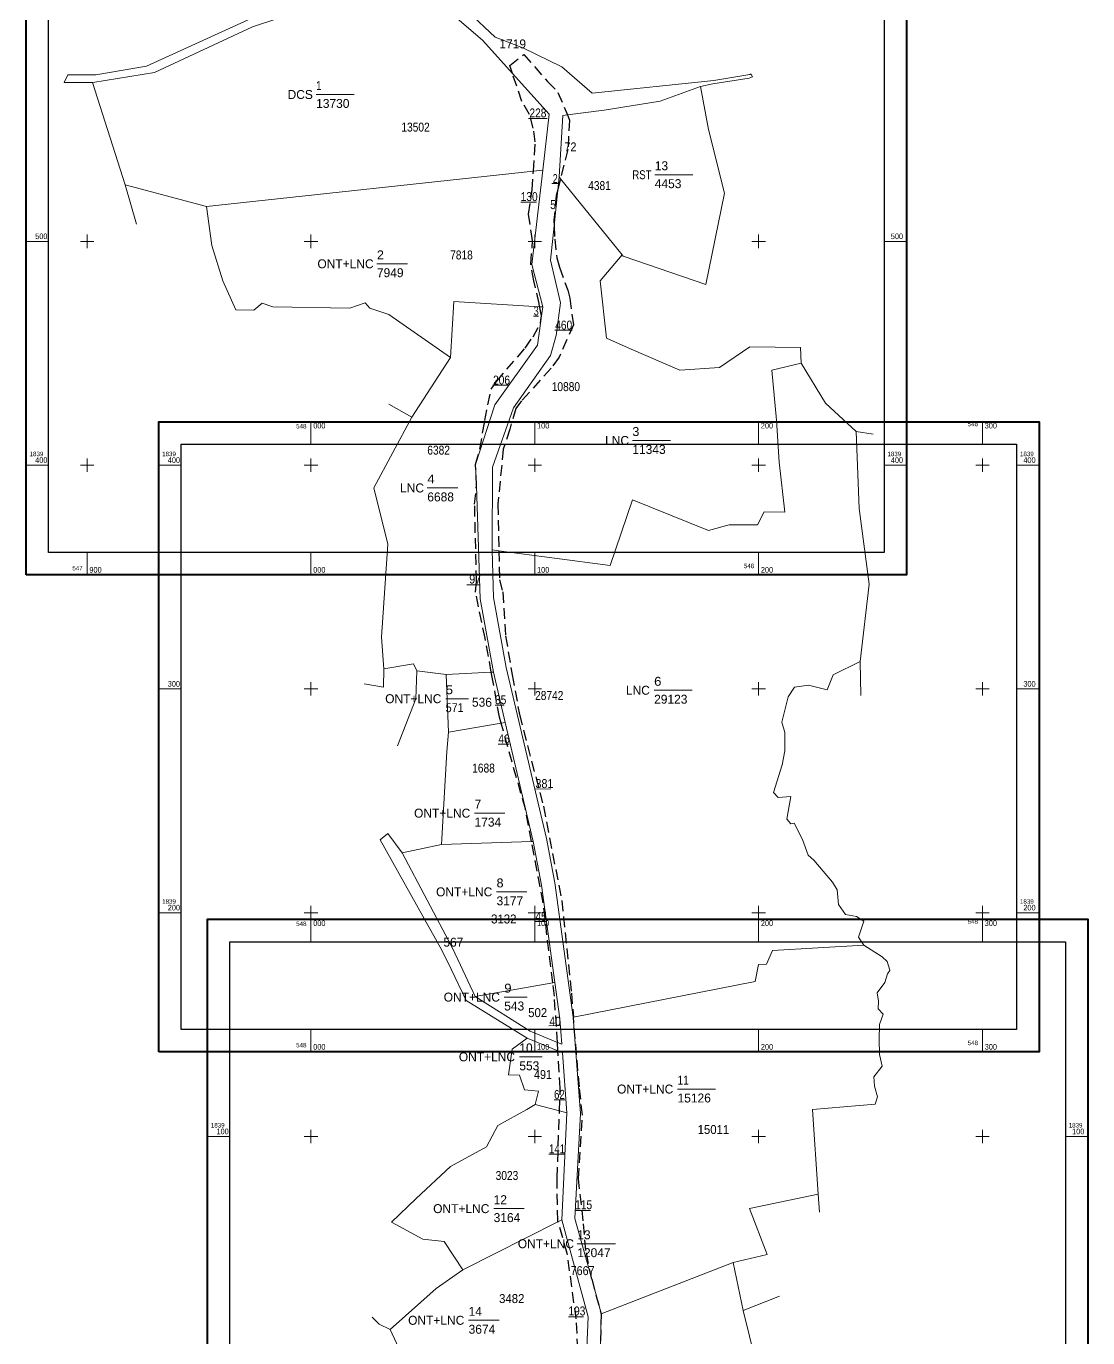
# Model space of a CAD drawing. Header units: metres. Extents: x 546939 to 549513, y 1838415 to 1840193.
# Drawn here: x 547873 to 548347, y 1839010 to 1839596 of the extents above; entities that cross this region are included whole.
import ezdxf
from ezdxf.enums import TextEntityAlignment as Align

# ---------------------------------------------------------------- set-up
doc = ezdxf.new("R2010")
doc.units = ezdxf.units.M
doc.header["$LTSCALE"] = 1.6
doc.linetypes.add('MEDIUM_DASHED', pattern=[4.5, 3, -1.5])
for name, color, linetype, lineweight in [('10', 7, 'Continuous', 13), ('13', 7, 'Continuous', 13), ('25', 7, 'Continuous', 13), ('26', 7, 'Continuous', 13), ('27', 7, 'Continuous', 13), ('8', 7, 'Continuous', 13)]:
    doc.layers.add(name, color=color, linetype=linetype, lineweight=lineweight)
doc.layers.add('19', color=7, linetype='Continuous')

msp = doc.modelspace()

# ---------------------------------------------------------------- linework, layer by layer
at = {"layer": '10'}
for p, q in [((547926.55, 1839578.29), (547971.94, 1839599.01)), ((547889.72, 1839570.93), (547891.39, 1839574.43)), ((548197.2, 1839573.5), (548196.5, 1839574.81)), ((547902.43, 1839570.93), (547889.72, 1839570.93)), ((547917, 1839525.19), (547902.43, 1839570.93)), ((547902.43, 1839570.93), (547902.59, 1839570.93)), ((548179.49, 1839570.33), (548174.1, 1839569.15)), ((547917, 1839525.19), (547921.97, 1839507.72)), ((547953.27, 1839515.52), (547917, 1839525.19)), ((548103.56, 1839470.7), (548102.16, 1839470.79)), ((548062.28, 1839448.12), (548045.06, 1839421.37)), ((548045.06, 1839421.37), (548034.75, 1839427.2)), ((548243.58, 1839415.03), (548251.23, 1839413.8)), ((548032.49, 1839308.98), (548032.35, 1839300.74)), ((548245.64, 1839297.05), (548245.39, 1839312.29)), ((548060.4, 1839306.42), (548047.36, 1839308.07)), ((548023.81, 1839302.28), (548032.35, 1839300.74)), ((548034.35, 1839235.43), (548040.78, 1839226.79)), ((548063.11, 1839184.44), (548040.78, 1839226.79)), ((548062.6, 1839174.75), (548058.5, 1839183.2)), ((548063.11, 1839184.44), (548066.8, 1839176.56)), ((548073.39, 1839162.52), (548066.8, 1839176.56)), ((548112.06, 1839141.19), (548110.09, 1839142.02)), ((548227.23, 1839066.12), (548226.55, 1839074.19)), ((548035.99, 1839061.71), (548050.02, 1839054.03)), ((548129.62, 1839020.72), (548188.61, 1839043.7)), ((548209.25, 1839028.62), (548193.08, 1839022.18)), ((548035.4, 1839013.74), (548044.9, 1838993.26))]:
    msp.add_line(p, q, dxfattribs=at)
at = {"layer": '10', "linetype": 'MEDIUM_DASHED', "lineweight": 25}
msp.add_line((548083.47, 1839382.62), (548083.96, 1839361.7), dxfattribs=at)
at = {"layer": '10'}
for points in [[(548043.45, 1839619.97), (548058.21, 1839614.07), (548082.36, 1839591.28), (548094.62, 1839586.54), (548112.08, 1839578.04), (548125.68, 1839566.27), (548180.03, 1839571.85), (548196.13, 1839574.57), (548196.5, 1839574.81)], [(547902.59, 1839570.93), (547930.13, 1839575.41), (547973.8, 1839595.89), (548011.36, 1839608.42), (548024.09, 1839613.08), (548039.43, 1839615.73), (548052.64, 1839610.62), (548076.81, 1839589.68), (548089.98, 1839575.08), (548106.43, 1839556.85)], [(547926.55, 1839578.29), (547903.88, 1839574.43), (547891.39, 1839574.43)], [(548179.49, 1839570.33), (548195.78, 1839572.96), (548197.2, 1839573.5)], [(548174.1, 1839569.15), (548155.97, 1839562.59), (548131.03, 1839558.68), (548114.54, 1839556.49)], [(548139.04, 1839493.95), (548139.46, 1839493.44), (548176.38, 1839480.72), (548184.7, 1839521.59), (548177.61, 1839549.97), (548174.1, 1839569.15)], [(548103.56, 1839470.7), (548098.67, 1839489.68), (548103.54, 1839531.83), (548106.43, 1839556.85)], [(548110.83, 1839528.81), (548112.54, 1839556.23), (548114.54, 1839556.49)], [(548103.54, 1839531.83), (548099.41, 1839531.38), (547953.27, 1839515.52)], [(548110.83, 1839528.81), (548110.24, 1839522.98), (548108.62, 1839506.98)], [(548110.83, 1839528.81), (548111.5, 1839527.98), (548139.04, 1839493.95)], [(547953.27, 1839515.52), (547955.66, 1839498.12), (547960.61, 1839482.4), (547966.35, 1839469.46)], [(548108.62, 1839506.98), (548107.06, 1839491.63), (548111.47, 1839472.54), (548109.51, 1839457.86), (548107.06, 1839449.05), (548090.44, 1839425.56), (548081.14, 1839399.13), (548080.88, 1839362.1)], [(548139.04, 1839493.95), (548129.13, 1839482.42), (548132.04, 1839456.67), (548143.06, 1839451.78), (548164.86, 1839442.47), (548182.58, 1839443.68), (548196.1, 1839452.88)], [(547966.35, 1839469.46), (547974.41, 1839469.27), (547978.16, 1839472.38), (547982.98, 1839470.7), (548017.32, 1839470.18), (548024.24, 1839472.54), (548026.29, 1839470.17), (548034.77, 1839467.29), (548062.28, 1839448.12)], [(548102.16, 1839470.79), (548063.84, 1839473.18), (548062.28, 1839448.12)], [(548075.31, 1839405.72), (548082.2, 1839426.95), (548101.24, 1839453.64), (548102.55, 1839463.27), (548103.03, 1839466.78), (548103.56, 1839470.7)], [(548218.97, 1839445.5), (548218.78, 1839452.58), (548196.1, 1839452.88)], [(548218.97, 1839445.5), (548205.91, 1839442.49), (548207.99, 1839420.14), (548209.22, 1839401.32), (548211.64, 1839378.93), (548202.54, 1839379.1), (548199.47, 1839373.26), (548186.78, 1839373.36), (548177.65, 1839370.74), (548143.59, 1839384.42), (548133.68, 1839355.19), (548083.96, 1839361.7), (548080.88, 1839362.1)], [(548218.97, 1839445.5), (548229.83, 1839427.68), (548243.58, 1839415.03)], [(548045.06, 1839421.37), (548028.02, 1839389.83), (548034.33, 1839364.67), (548031.45, 1839323.05), (548032.49, 1839308.98)], [(548243.58, 1839415.03), (548244.89, 1839380.64), (548249.32, 1839346.78), (548245.39, 1839312.29)], [(548073.9, 1839390.7), (548073.57, 1839400.34), (548075.31, 1839405.72)], [(548081.47, 1839307.52), (548075.63, 1839340.25), (548073.9, 1839390.7)], [(548117.15, 1839153.28), (548108.95, 1839213.29), (548105.17, 1839233.18), (548087.17, 1839309.52), (548081.61, 1839340.88), (548080.89, 1839361.94), (548080.88, 1839362.1)], [(548047.36, 1839308.07), (548045.81, 1839311.17), (548032.49, 1839308.98)], [(548213.27, 1839245.24), (548214.46, 1839251.99), (548208.76, 1839251.5), (548206.57, 1839253.69), (548210.47, 1839266.03), (548211.76, 1839272.29), (548211.67, 1839280.48), (548210.37, 1839285.2), (548213.13, 1839296.49), (548216.01, 1839300.81), (548222.28, 1839301.72), (548230.67, 1839299.55), (548233.36, 1839306.26), (548245.39, 1839312.29)], [(548038.67, 1839274.54), (548046.83, 1839295.62), (548047.36, 1839308.07)], [(548061.37, 1839280.6), (548060.4, 1839306.42), (548080.57, 1839307.47), (548081.47, 1839307.52)], [(548108.97, 1839168.81), (548103.03, 1839212.33), (548099.32, 1839231.88), (548086.79, 1839284.99), (548081.47, 1839307.5), (548081.47, 1839307.52)], [(548058.26, 1839230.51), (548060.64, 1839272.08), (548061.37, 1839280.6), (548084.94, 1839284.67), (548086.79, 1839284.99)], [(548213.27, 1839245.24), (548212.67, 1839241.82), (548214.34, 1839239.77), (548215.89, 1839239.94), (548219.59, 1839232.69), (548222.15, 1839225.63), (548224.61, 1839223.44), (548233.03, 1839213.62), (548235.16, 1839210.27), (548235.65, 1839203.65), (548238.83, 1839199.22), (548243.67, 1839198.32), (548247.01, 1839196.19), (548244.55, 1839189.09), (548247.06, 1839185.49)], [(548034.35, 1839235.43), (548030.94, 1839232.51), (548058.5, 1839183.2)], [(548099.32, 1839231.88), (548098.53, 1839231.85), (548058.26, 1839230.51), (548040.78, 1839226.79)], [(548247.06, 1839185.49), (548206.17, 1839183.11), (548203.5, 1839177.05), (548199.92, 1839176.8), (548198.46, 1839169.17), (548117.24, 1839153.3), (548117.15, 1839153.28)], [(548247.06, 1839185.49), (548255.21, 1839180.29), (548257.4, 1839178.24), (548258.57, 1839174.38), (548258.57, 1839174.23), (548257.65, 1839172.62), (548256.35, 1839168.86), (548252.95, 1839164.17), (548253.62, 1839160.5), (548253.37, 1839157.05), (548255.69, 1839154.67), (548254.05, 1839149.96), (548253.89, 1839143.3), (548254.06, 1839136.69), (548255.16, 1839131.36), (548251.54, 1839126.64), (548251.76, 1839122.52), (548253.1, 1839117.64), (548252.07, 1839114.47)], [(548096.52, 1839143.92), (548069.37, 1839160.79), (548062.6, 1839174.75)], [(548073.39, 1839162.52), (548108.05, 1839168.65), (548108.97, 1839168.81)], [(548112.06, 1839141.19), (548111.18, 1839152.63), (548108.97, 1839168.81)], [(548110.09, 1839142.02), (548097.94, 1839147.12), (548073.39, 1839162.52)], [(548117.15, 1839153.28), (548120.42, 1839110.28), (548117.9, 1839063.3), (548125.42, 1839036.17), (548129.62, 1839020.99)], [(548100.19, 1839114.35), (548101.66, 1839120.19), (548095.33, 1839120.88), (548093.2, 1839127.44), (548088.27, 1839127.57), (548089.81, 1839138.98), (548096.52, 1839143.92)], [(548112.35, 1839137.38), (548110.33, 1839138.22), (548096.52, 1839143.92)], [(548123.22, 1839005.38), (548123.78, 1839019.38), (548112.08, 1839062.7), (548114.37, 1839110.58), (548112.35, 1839137.38)], [(548100.19, 1839114.35), (548096.48, 1839112.07), (548083.42, 1839104.88), (548078.46, 1839095.35), (548062.33, 1839086.62)], [(548100.19, 1839114.35), (548111.03, 1839111.47), (548114.37, 1839110.58)], [(548226.55, 1839074.19), (548224, 1839112), (548252.07, 1839114.47)], [(548035.99, 1839061.71), (548046.96, 1839072.3), (548062.33, 1839086.62)], [(548188.61, 1839043.7), (548203.87, 1839047.19), (548195.98, 1839067.84), (548226.55, 1839074.19)], [(548067.91, 1839040.38), (548110.36, 1839061.83), (548112.08, 1839062.7)], [(548050.02, 1839054.03), (548059.54, 1839053.11), (548067.91, 1839040.38)], [(548067.91, 1839040.38), (548055.87, 1839032.03), (548035.4, 1839013.74)], [(548188.61, 1839043.7), (548193.08, 1839022.18), (548204.61, 1838975.79)], [(548035.4, 1839013.74), (548030.45, 1839016.17), (548027.38, 1839019.17)], [(548128.45, 1838970.02), (548128.5, 1838971.88), (548129.34, 1839005.48), (548129.38, 1839007.62), (548129.62, 1839020.72), (548129.62, 1839020.99)]]:
    msp.add_lwpolyline(points, dxfattribs=at)
at = {"layer": '10', "linetype": 'MEDIUM_DASHED', "lineweight": 25}
for points in [[(548089.98, 1839575.08), (548088.8, 1839578.58), (548095.12, 1839583.48), (548105.74, 1839571.44), (548110.34, 1839566.58), (548114.54, 1839556.49)], [(548099.41, 1839531.38), (548100.23, 1839544.42), (548099.29, 1839550.63), (548097.66, 1839556.75), (548094.23, 1839562.51), (548089.98, 1839575.08)], [(548114.54, 1839556.49), (548115.51, 1839554.16), (548114.78, 1839540.99), (548111.5, 1839527.98), (548110.24, 1839522.98)], [(548099, 1839500.4), (548097.15, 1839512.19), (548098.89, 1839523.02), (548099.41, 1839531.38)], [(548110.24, 1839522.98), (548109.61, 1839520.49), (548108.48, 1839509.51), (548108.62, 1839506.98)], [(548108.62, 1839506.98), (548108.93, 1839501.01), (548109.77, 1839492.61), (548110.99, 1839488.41), (548114.75, 1839478.16), (548115.6, 1839474.57), (548117.26, 1839462.73), (548110.9, 1839448.24), (548107.27, 1839443.3), (548094.01, 1839428.68), (548091.51, 1839425.35), (548088.77, 1839416.1), (548085.93, 1839407.12), (548083.47, 1839382.62)], [(548102.16, 1839470.79), (548101.95, 1839472.24), (548099.56, 1839482.36), (548098.23, 1839489.81), (548099, 1839500.4)], [(548103.03, 1839466.78), (548102.22, 1839470.38), (548102.16, 1839470.79)], [(548102.55, 1839463.27), (548102.62, 1839464.92), (548103.03, 1839466.78)], [(548073.57, 1839400.34), (548075.45, 1839407.13), (548077.64, 1839419.94), (548080.5, 1839433.94), (548082.84, 1839437.4), (548095.7, 1839452.33), (548099.2, 1839457.38), (548102.55, 1839463.27)], [(548073.13, 1839382.52), (548073.9, 1839390.7), (548073.57, 1839400.34)], [(548080.57, 1839307.47), (548077.77, 1839322.64), (548073.54, 1839343.16), (548073.91, 1839348.18), (548073.13, 1839382.52)], [(548083.96, 1839361.7), (548084.27, 1839348.8), (548085.7, 1839343.31), (548086.97, 1839323.69), (548089.9, 1839306.27), (548093.12, 1839288.59), (548103.81, 1839247.59), (548112.03, 1839205.48), (548116.33, 1839164.01), (548117.24, 1839153.3)], [(548084.94, 1839284.67), (548084.19, 1839287.33), (548080.99, 1839305.17), (548080.57, 1839307.47)], [(548098.53, 1839231.85), (548095.78, 1839246.46), (548084.94, 1839284.67)], [(548108.05, 1839168.65), (548103.7, 1839204.44), (548098.53, 1839231.85)], [(548110.09, 1839142.02), (548108.76, 1839162.76), (548108.05, 1839168.65)], [(548125.42, 1839036.17), (548122.84, 1839049.06), (548121.67, 1839062.35), (548119.49, 1839081), (548121.31, 1839109.5), (548119.9, 1839122.14), (548117.24, 1839153.3)], [(548111.03, 1839111.47), (548111.39, 1839121.61), (548110.33, 1839138.22), (548110.09, 1839142.02)], [(548110.36, 1839061.83), (548110.22, 1839062.29), (548109.97, 1839081.41), (548111.03, 1839111.47)], [(548119.29, 1839004.77), (548118.45, 1839018.56), (548114.51, 1839047.76), (548110.36, 1839061.83)], [(548125.42, 1839036.17), (548129.62, 1839020.72), (548129.38, 1839007.62)]]:
    msp.add_lwpolyline(points, dxfattribs=at)
at = {"layer": '13'}
for p, q in [((548002.31, 1839565.62), (548019.31, 1839565.62)), ((548153.6, 1839529.78), (548170.6, 1839529.78)), ((548029.46, 1839489.97), (548043.06, 1839489.97)), ((548143.59, 1839411.01), (548160.59, 1839411.01)), ((548051.97, 1839389.79), (548065.57, 1839389.79)), ((548153.31, 1839299.39), (548170.31, 1839299.39)), ((548060.18, 1839295.62), (548070.38, 1839295.62)), ((548073.08, 1839244.48), (548086.68, 1839244.48)), ((548082.91, 1839209.3), (548096.51, 1839209.3)), ((548086.33, 1839162.28), (548096.53, 1839162.28)), ((548093.09, 1839135.57), (548103.29, 1839135.57)), ((548163.78, 1839121.18), (548180.78, 1839121.18)), ((548081.62, 1839067.74), (548095.22, 1839067.74)), ((548118.98, 1839052.06), (548135.98, 1839052.06)), ((548070.43, 1839017.84), (548084.03, 1839017.84))]:
    msp.add_line(p, q, dxfattribs=at)
at = {"layer": '25'}
for p, q in [((547900, 1839497), (547900, 1839503)), ((548000, 1839497), (548000, 1839503)), ((548100, 1839497), (548100, 1839503)), ((548200, 1839497), (548200, 1839503)), ((547872.78, 1839500), (547882.78, 1839500)), ((547897, 1839500), (547903, 1839500)), ((547997, 1839500), (548003, 1839500)), ((548097, 1839500), (548103, 1839500)), ((548197, 1839500), (548203, 1839500)), ((548256.05, 1839500), (548266.05, 1839500)), ((547900, 1839397), (547900, 1839403)), ((548000, 1839397), (548000, 1839403)), ((548100, 1839397), (548100, 1839403)), ((548200, 1839397), (548200, 1839403)), ((547872.78, 1839400), (547882.78, 1839400)), ((547897, 1839400), (547903, 1839400)), ((547997, 1839400), (548003, 1839400)), ((548097, 1839400), (548103, 1839400)), ((548197, 1839400), (548203, 1839400)), ((548256.05, 1839400), (548266.05, 1839400)), ((547900, 1839350.95), (547900, 1839360.95)), ((548000, 1839350.95), (548000, 1839360.95)), ((548100, 1839350.95), (548100, 1839360.95)), ((548200, 1839350.95), (548200, 1839360.95))]:
    msp.add_line(p, q, dxfattribs=at)
at = {"layer": '25', "lineweight": 40}
msp.add_lwpolyline([(547872.78, 1839350.95), (547872.78, 1839632.54), (548266.05, 1839632.54), (548266.05, 1839350.95)], close=True, dxfattribs=at)
at = {"layer": '25', "lineweight": 25}
msp.add_lwpolyline([(547882.78, 1839360.95), (547882.78, 1839622.54), (548256.05, 1839622.54), (548256.05, 1839360.95)], close=True, dxfattribs=at)
at = {"layer": '26'}
for p, q in [((548000, 1839409.39), (548000, 1839419.39)), ((548100, 1839409.39), (548100, 1839419.39)), ((548200, 1839409.39), (548200, 1839419.39)), ((548300, 1839409.39), (548300, 1839419.39)), ((548000, 1839397), (548000, 1839403)), ((548100, 1839397), (548100, 1839403)), ((548200, 1839397), (548200, 1839403)), ((548300, 1839397), (548300, 1839403)), ((547932, 1839400), (547942, 1839400)), ((547997, 1839400), (548003, 1839400)), ((548097, 1839400), (548103, 1839400)), ((548197, 1839400), (548203, 1839400)), ((548297, 1839400), (548303, 1839400)), ((548315.27, 1839400), (548325.27, 1839400)), ((548000, 1839297), (548000, 1839303)), ((548100, 1839297), (548100, 1839303)), ((548200, 1839297), (548200, 1839303)), ((548300, 1839297), (548300, 1839303)), ((547932, 1839300), (547942, 1839300)), ((547997, 1839300), (548003, 1839300)), ((548097, 1839300), (548103, 1839300)), ((548197, 1839300), (548203, 1839300)), ((548297, 1839300), (548303, 1839300)), ((548315.27, 1839300), (548325.27, 1839300)), ((548000, 1839197), (548000, 1839203)), ((548100, 1839197), (548100, 1839203)), ((548200, 1839197), (548200, 1839203)), ((548300, 1839197), (548300, 1839203)), ((547932, 1839200), (547942, 1839200)), ((547997, 1839200), (548003, 1839200)), ((548097, 1839200), (548103, 1839200)), ((548197, 1839200), (548203, 1839200)), ((548297, 1839200), (548303, 1839200)), ((548315.27, 1839200), (548325.27, 1839200)), ((548000, 1839137.8), (548000, 1839147.8)), ((548100, 1839137.8), (548100, 1839147.8)), ((548200, 1839137.8), (548200, 1839147.8)), ((548300, 1839137.8), (548300, 1839147.8))]:
    msp.add_line(p, q, dxfattribs=at)
at = {"layer": '26', "lineweight": 40}
msp.add_lwpolyline([(547932, 1839137.8), (547932, 1839419.39), (548325.27, 1839419.39), (548325.27, 1839137.8)], close=True, dxfattribs=at)
at = {"layer": '26', "lineweight": 25}
msp.add_lwpolyline([(547942, 1839147.8), (547942, 1839409.39), (548315.27, 1839409.39), (548315.27, 1839147.8)], close=True, dxfattribs=at)
at = {"layer": '27'}
for p, q in [((548000, 1839187.04), (548000, 1839197.04)), ((548100, 1839187.04), (548100, 1839197.04)), ((548200, 1839187.04), (548200, 1839197.04)), ((548300, 1839187.04), (548300, 1839197.04)), ((547953.78, 1839100), (547963.78, 1839100)), ((547997, 1839100), (548003, 1839100)), ((548000, 1839097), (548000, 1839103)), ((548097, 1839100), (548103, 1839100)), ((548100, 1839097), (548100, 1839103)), ((548197, 1839100), (548203, 1839100)), ((548200, 1839097), (548200, 1839103)), ((548297, 1839100), (548303, 1839100)), ((548300, 1839097), (548300, 1839103)), ((548337.05, 1839100), (548347.05, 1839100))]:
    msp.add_line(p, q, dxfattribs=at)
at = {"layer": '27', "lineweight": 40}
msp.add_lwpolyline([(547953.78, 1838915.45), (547953.78, 1839197.04), (548347.05, 1839197.04), (548347.05, 1838915.45)], close=True, dxfattribs=at)
at = {"layer": '27', "lineweight": 25}
msp.add_lwpolyline([(547963.78, 1838925.45), (547963.78, 1839187.04), (548337.05, 1839187.04), (548337.05, 1838925.45)], close=True, dxfattribs=at)
at = {"layer": '8'}
for p, q in [((548097.17, 1839554.92), (548105.52, 1839554.92)), ((548107.58, 1839525.79), (548110.71, 1839525.79)), ((548093.78, 1839517.46), (548100.83, 1839517.46)), ((548099.35, 1839466.61), (548101.7, 1839466.61)), ((548108.88, 1839460.36), (548116.71, 1839460.36)), ((548081.21, 1839435.77), (548088.13, 1839435.77)), ((548069.68, 1839346.53), (548075.16, 1839346.53)), ((548082.28, 1839292.79), (548086.33, 1839292.79)), ((548083.59, 1839275.36), (548088.55, 1839275.36)), ((548100.17, 1839255.19), (548107.22, 1839255.32)), ((548100.04, 1839196.1), (548105.26, 1839196.1)), ((548106.25, 1839149.42), (548111.2, 1839149.55)), ((548108.59, 1839116.33), (548113.42, 1839116.33)), ((548106.25, 1839092.09), (548113.29, 1839092.09)), ((548118.25, 1839066.98), (548124.9, 1839066.98)), ((548115.12, 1839019.37), (548121.77, 1839019.37))]:
    msp.add_line(p, q, dxfattribs=at)

# ---------------------------------------------------------------- texts
at = {"layer": '10'}
for p in [(547921.97, 1839507.72), (547921.97, 1839507.72), (548034.76, 1839427.2), (548034.76, 1839427.2), (548251.23, 1839413.8), (548251.23, 1839413.8), (548023.81, 1839302.28), (548023.81, 1839302.28), (548245.65, 1839297.05), (548245.65, 1839297.05), (548038.68, 1839274.54), (548038.68, 1839274.54), (548227.23, 1839066.12), (548227.23, 1839066.12), (548209.26, 1839028.62), (548209.26, 1839028.62), (548027.39, 1839019.17), (548027.39, 1839019.17)]:
    msp.add_text('D', height=0.01, dxfattribs=at).set_placement(p, align=Align.CENTER)
at = {"layer": '13'}
for s, p in [('DCS', (548000.84, 1839563.62)), ('ONT+LNC', (548027.99, 1839487.97)), ('LNC', (548142.12, 1839409.01)), ('LNC', (548050.5, 1839387.79)), ('ONT+LNC', (548058.27, 1839293.62)), ('LNC', (548151.4, 1839297.39)), ('ONT+LNC', (548071.17, 1839242.48)), ('ONT+LNC', (548081, 1839207.3)), ('ONT+LNC', (548084.42, 1839160.28)), ('ONT+LNC', (548091.18, 1839133.57)), ('ONT+LNC', (548161.87, 1839119.18)), ('ONT+LNC', (548079.71, 1839065.74)), ('ONT+LNC', (548117.51, 1839050.06)), ('ONT+LNC', (548068.52, 1839015.84))]:
    msp.add_text(s, height=4, dxfattribs=at).set_placement(p, align=Align.RIGHT)
for s, width, p in [('1', 0.8, (548002.31, 1839567.62)), ('2', 1.05, (548029.46, 1839491.97)), ('3', 1.05, (548143.59, 1839413.01)), ('4', 1.1, (548051.97, 1839391.79)), ('6', 1.1, (548153.31, 1839301.39)), ('5', 1.1, (548060.18, 1839297.62)), ('571', 0.9, (548060.18, 1839289.62)), ('8', 1.05, (548082.91, 1839211.3)), ('9', 1.1, (548086.33, 1839164.28)), ('11', 0.85, (548163.78, 1839123.18))]:
    msp.add_text(s, height=4, dxfattribs=dict(at, width=width)).set_placement(p)
for s, p in [('13730', (548002.31, 1839559.62)), ('13', (548153.6, 1839531.78)), ('4453', (548153.6, 1839523.78)), ('7949', (548029.46, 1839483.97)), ('11343', (548143.59, 1839405.01)), ('6688', (548051.97, 1839383.79)), ('29123', (548153.31, 1839293.39)), ('7', (548073.08, 1839246.48)), ('1734', (548073.08, 1839238.48)), ('3177', (548082.91, 1839203.3)), ('543', (548086.33, 1839156.28)), ('10', (548093.09, 1839137.57)), ('553', (548093.09, 1839129.57)), ('15126', (548163.78, 1839115.18)), ('12', (548081.62, 1839069.74)), ('3164', (548081.62, 1839061.74)), ('13', (548118.98, 1839054.06)), ('12047', (548118.98, 1839046.06)), ('14', (548070.43, 1839019.84)), ('3674', (548070.43, 1839011.84))]:
    msp.add_text(s, height=4, dxfattribs=at).set_placement(p)
at = {"layer": '13', "width": 0.8}
msp.add_text('RST', height=4, dxfattribs=at).set_placement((548152.13, 1839527.78), align=Align.RIGHT)
at = {"layer": '19'}
for s, p in [('1719', (548084.18, 1839586.23)), ('536', (548071.92, 1839292.03)), ('567', (548059.16, 1839184.82))]:
    msp.add_text(s, height=4, dxfattribs=at).set_placement(p)
for s, width, p in [('228', 0.85, (548097.6, 1839555.39)), ('13502', 0.85, (548040.39, 1839549.05)), ('72', 0.9, (548113.25, 1839540.23)), ('2', 0.75, (548108.01, 1839526.03)), ('4381', 0.85, (548123.85, 1839522.93)), ('130', 0.85, (548093.69, 1839517.99)), ('5', 0.85, (548106.88, 1839514.41)), ('7818', 0.85, (548062.18, 1839491.91)), ('3', 0.75, (548099.53, 1839466.91)), ('460', 0.85, (548109.12, 1839460.57)), ('206', 0.85, (548081.35, 1839436.01)), ('10880', 0.85, (548107.56, 1839433.07)), ('6382', 0.85, (548051.97, 1839404.7)), ('97', 0.9, (548070.69, 1839347.08)), ('35', 0.85, (548082.22, 1839293.18)), ('28742', 0.85, (548100.12, 1839295.06)), ('46', 0.85, (548083.71, 1839275.68)), ('1688', 0.85, (548072.03, 1839262.62)), ('381', 0.9, (548100.28, 1839255.69)), ('3132', 0.95, (548080.48, 1839195.18)), ('45', 0.85, (548100.27, 1839196.31)), ('502', 0.95, (548097.04, 1839153.33)), ('40', 0.85, (548106.53, 1839149.48)), ('491', 0.9, (548099.64, 1839125.69)), ('62', 0.8, (548108.62, 1839116.81)), ('15011', 0.95, (548172.75, 1839101.1)), ('141', 0.8, (548106.34, 1839092.45)), ('3023', 0.85, (548082.5, 1839080.56)), ('115', 0.85, (548118.01, 1839067.5)), ('7667', 0.9, (548116, 1839038.04)), ('3482', 0.95, (548084.04, 1839025.54)), ('193', 0.85, (548115.01, 1839020.02))]:
    msp.add_text(s, height=4, dxfattribs=dict(at, width=width)).set_placement(p)
at = {"layer": '25', "width": 0.95}
for s, height, p in [('500', 2.5, (547876.78, 1839501)), ('500', 2.5, (548259.05, 1839501)), ('1839', 2, (547874.28, 1839404)), ('400', 2.5, (547876.78, 1839401)), ('1839', 2, (548257.55, 1839404)), ('400', 2.5, (548259.05, 1839401)), ('900', 2.5, (547901, 1839351.95)), ('000', 2.5, (548001, 1839351.95)), ('100', 2.5, (548101, 1839351.95)), ('200', 2.5, (548201, 1839351.95))]:
    msp.add_text(s, height=height, dxfattribs=at).set_placement(p)
for s, p in [('548', (548198, 1839353.95)), ('547', (547898, 1839352.95))]:
    msp.add_text(s, height=2, dxfattribs=at).set_placement(p, align=Align.RIGHT)
at = {"layer": '26', "width": 0.95}
for p in [(547998, 1839416.39), (548298, 1839417.39), (547998, 1839139.8), (548298, 1839140.8)]:
    msp.add_text('548', height=2, dxfattribs=at).set_placement(p, align=Align.RIGHT)
for s, height, p in [('000', 2.5, (548001, 1839416.39)), ('100', 2.5, (548101, 1839416.39)), ('200', 2.5, (548201, 1839416.39)), ('300', 2.5, (548301, 1839416.39)), ('1839', 2, (547933.5, 1839404)), ('400', 2.5, (547936, 1839401)), ('1839', 2, (548316.77, 1839404)), ('400', 2.5, (548318.27, 1839401)), ('300', 2.5, (547936, 1839301)), ('300', 2.5, (548318.27, 1839301)), ('1839', 2, (547933.5, 1839204)), ('200', 2.5, (547936, 1839201)), ('1839', 2, (548316.77, 1839204)), ('200', 2.5, (548318.27, 1839201)), ('000', 2.5, (548001, 1839138.8)), ('100', 2.5, (548101, 1839138.8)), ('200', 2.5, (548201, 1839138.8)), ('300', 2.5, (548301, 1839138.8))]:
    msp.add_text(s, height=height, dxfattribs=at).set_placement(p)
at = {"layer": '27', "width": 0.95}
for p in [(548298, 1839195.04), (547998, 1839194.04)]:
    msp.add_text('548', height=2, dxfattribs=at).set_placement(p, align=Align.RIGHT)
for s, height, p in [('000', 2.5, (548001, 1839194.04)), ('100', 2.5, (548101, 1839194.04)), ('200', 2.5, (548201, 1839194.04)), ('300', 2.5, (548301, 1839194.04)), ('1839', 2, (547955.28, 1839104)), ('100', 2.5, (547957.78, 1839101)), ('1839', 2, (548338.55, 1839104)), ('100', 2.5, (548340.05, 1839101))]:
    msp.add_text(s, height=height, dxfattribs=at).set_placement(p)

doc.saveas('drawing.dxf')
